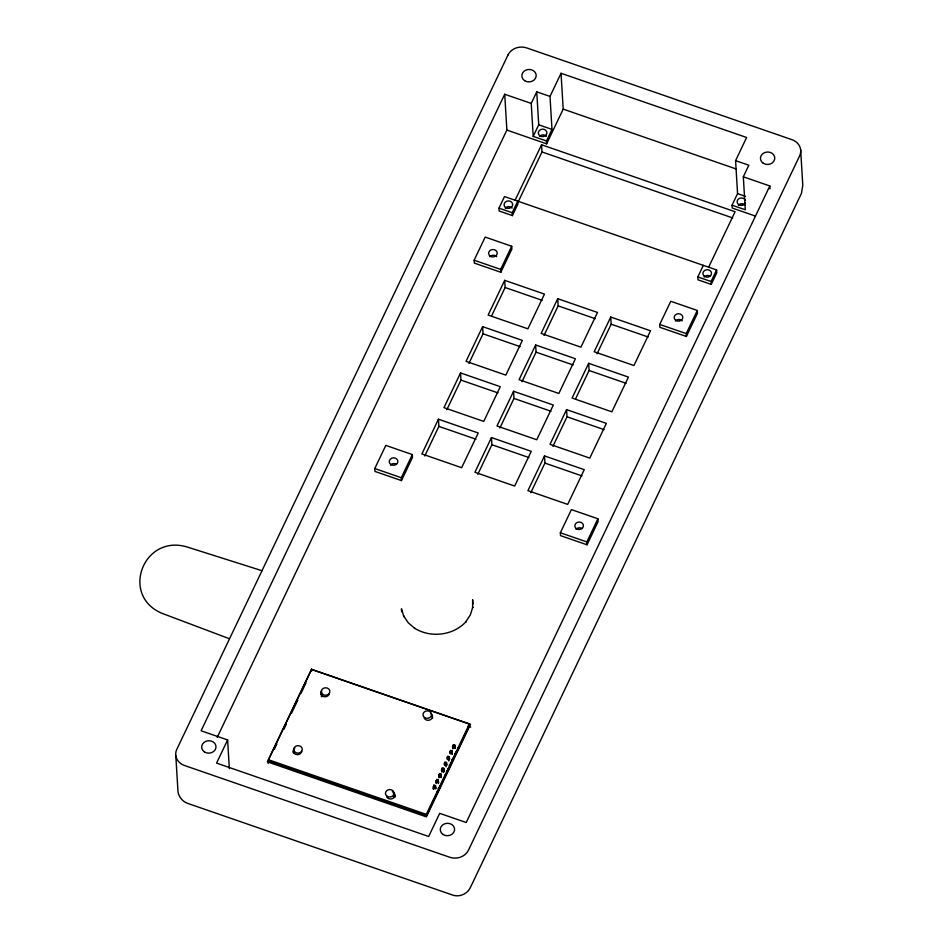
<?xml version="1.0" encoding="UTF-8"?>
<svg xmlns="http://www.w3.org/2000/svg" width="943" height="943" viewBox="0 0 943 943"><rect width="100%" height="100%" fill="white"/><g stroke="black" fill="none" stroke-linecap="round" stroke-linejoin="round"><path stroke-width="1.41" d="M504.717 94.241L506.874 130.075L546.634 143.843L546.469 140.967L533.208 136.381L531.227 103.412L504.717 94.241L201.095 730.778L227.617 739.949L229.338 768.628M217.196 737.391L506.874 130.075M227.617 739.949L216.572 763.099L428.664 836.488L439.697 813.337L466.219 822.508L769.83 185.971L743.32 176.801L748.836 165.225L735.587 160.64L746.62 137.489L561.038 73.271L550.005 96.422L551.985 129.403L546.469 140.967M531.227 103.412L536.744 91.836L550.005 96.422M374.772 468.541L385.817 445.402L412.327 454.573L412.504 457.438L401.459 480.588L374.949 471.417L374.772 468.541L401.294 477.724L401.459 480.588M474.14 260.221L485.185 237.07L511.695 246.253L511.872 249.117L500.827 272.268L474.317 263.085L474.14 260.221L500.65 269.392L500.827 272.268M512.414 215.593L512.238 212.729L517.754 201.154L517.931 204.018L512.414 215.593L499.153 211.008L498.988 208.144L504.505 196.568L716.597 269.957L716.763 272.822L711.246 284.397L697.997 279.812L697.82 276.936L703.337 265.372M533.208 136.381L538.724 124.818L536.744 91.836M515.055 200.329L541.553 144.774L735.092 211.739L708.594 267.293M518.013 202.215L541.989 151.953L541.553 144.774M546.634 143.843L563.195 109.117L561.038 73.271M401.294 477.724L412.327 454.573M500.65 269.392L511.695 246.253M268.555 759.775L311.614 669.506L469.355 724.083L469.449 725.521L426.389 815.789L268.649 761.213L268.555 759.775L426.295 814.351L426.389 815.789M274.342 749.261L276.877 743.956M283.843 729.352L286.377 724.035M291.434 713.415L297.776 700.142M300.935 693.506L306.004 682.885M268.118 763.37L269.38 760.718M438.448 419.222L421.886 453.948L461.657 467.704L478.219 432.99L438.448 419.222L438.884 426.389L424.774 455.976M460.538 372.933L443.976 407.647L483.735 421.415L500.297 386.689L460.538 372.933L460.962 380.1L446.852 409.675M482.616 326.632L466.054 361.358L505.825 375.114L522.375 340.399L482.616 326.632L483.04 333.81L468.942 363.385M504.694 280.342L488.132 315.068L527.903 328.824L544.465 294.098L504.694 280.342L505.13 287.509L491.633 315.799M491.468 437.576L474.918 472.29L514.678 486.058L531.239 451.332L491.468 437.576L491.904 444.742L477.795 474.317M513.558 391.274L496.996 426L536.756 439.756L553.317 405.042L513.558 391.274L513.982 398.441L499.884 428.028M535.636 344.985L519.074 379.699L558.845 393.467L575.407 358.741L535.636 344.985L536.072 352.152L521.962 381.726M557.714 298.695L541.152 333.409L580.923 347.165L597.485 312.451L557.714 298.695L558.15 305.862L544.04 335.437M544.5 455.917L527.939 490.643L567.698 504.399L584.259 469.673L544.5 455.917L544.924 463.084L530.815 492.659M566.578 409.627L550.017 444.342L589.788 458.109L606.349 423.383L566.578 409.627L567.014 416.794L552.904 446.369M588.656 363.326L572.095 398.052L611.866 411.808L628.427 377.094L588.656 363.326L589.092 370.493L575.595 398.795M610.746 317.037L594.184 351.751L633.944 365.519L650.505 330.793L610.746 317.037L611.17 324.203L597.06 353.778M433.426 789.374L433.921 785.118L435.513 785.66L435.678 788.537M436.185 783.586L436.68 779.331L438.271 779.873L438.436 782.749M438.943 777.798L439.438 773.543L441.029 774.097L441.206 776.961M441.713 772.011L442.196 767.755L443.788 768.309L443.964 771.174M452.746 748.86L453.241 744.605L454.832 745.159L454.998 748.023M435.513 785.66L434.841 787.051L433.25 786.509M438.271 779.873L437.611 781.264L436.02 780.721M441.029 774.097L440.369 775.476L438.778 774.934M443.304 772.565L443.788 768.309M445.886 763.913L446.546 762.522L444.955 761.968L444.294 763.359L445.886 763.913L446.063 766.777M448.644 758.125L449.304 756.734L447.713 756.18L447.053 757.571L448.644 758.125L448.821 760.989M452.074 750.946L451.402 752.337L449.811 751.783L450.483 750.392L452.074 750.946L452.239 753.811M454.832 745.159L454.172 746.55L452.581 745.996M560.354 532.76L571.399 509.609L597.909 518.78L598.086 521.656L587.041 544.795L560.531 535.624L560.354 532.76L586.864 541.93L587.041 544.795M659.723 324.439L670.768 301.288L697.278 310.459L697.443 313.324L686.41 336.474L659.9 327.304L659.723 324.439L686.233 333.61L686.41 336.474M426.295 814.351L469.355 724.083M755.532 216.124L732.216 208.049L732.051 205.185L737.567 193.61L735.587 160.64M586.864 541.93L597.909 518.78M686.233 333.61L697.278 310.459M711.246 284.397L711.081 281.521L716.597 269.957M262.107 570.751L188.117 547.305C143.584 532.807 119.608 595.611 162.019 613.327L229.479 638.753M563.195 109.117L736.318 169.021M538.724 124.818L551.985 129.403M737.567 193.61L745.524 196.368M732.051 205.185L745.3 209.77L743.32 176.801M541.989 151.953L732.735 217.951M498.988 208.144L512.238 212.729M697.82 276.936L711.081 281.521M505.13 287.509L542.154 300.322M558.15 305.862L595.174 318.663M611.17 324.203L648.195 337.016M483.04 333.81L520.064 346.611M536.072 352.152L573.096 364.965M589.092 370.493L626.117 383.306M460.962 380.1L497.987 392.913M513.982 398.441L551.007 411.254M567.014 416.794L604.039 429.607M438.884 426.389L475.909 439.202M491.904 444.742L528.929 457.555M544.924 463.084L581.949 475.897M467.952 726.181L470.722 727.136M441.536 769.146L443.127 769.688M457.591 747.764L458.215 749.06L458.133 747.622M452.074 759.339L452.699 760.636L452.605 759.198M449.316 765.127L449.929 766.423L449.846 764.985M446.558 770.914L447.171 772.199L447.088 770.773M438.271 788.277L438.896 789.562L438.801 788.136M800.631 149.43L802.788 185.276L801.456 193.374L470.251 887.787C467.091 894.047 459.453 897.382 452.77 895.107L187.645 803.377C182.541 801.585 178.793 796.918 177.979 791.59L175.822 755.744M769.83 185.971L770.007 188.836M472.914 604.109L472.643 599.736L472.632 607.87L472.82 606.962L470.357 614.895L465.63 622.038L466.137 621.543C453.277 635.688 430.491 638.281 414.449 628.132L414.932 628.498L408.272 622.804L403.58 615.791L403.863 616.628L401.447 608.813L401.624 611.759M456.247 751.559L456.341 752.997L454.832 753.551L455.457 754.848L455.363 753.41M453.489 757.347L453.571 758.785M450.73 763.135L450.813 764.561M449.304 756.734L449.481 759.598M447.972 768.922L448.055 770.348M446.546 762.522L446.723 765.386M445.214 774.71L445.296 776.136M439.686 786.285L439.78 787.711M436.927 792.061L437.022 793.499M433.921 785.118L434.086 787.983M311.614 669.506L311.697 670.933M390.485 465.064A4.314 3.737 -3.4 0 1 396.531 464.298M738.369 205.197A4.314 3.737 -3.4 0 1 745.206 205.102M505.307 208.155A4.314 3.737 -3.4 0 1 512.143 208.061M675.436 320.95A4.314 3.737 -3.4 0 1 682.26 320.868M576.067 529.282A4.314 3.737 -3.4 0 1 582.102 528.504M704.138 276.959A4.314 3.737 -3.4 0 1 710.185 276.181M539.526 136.405A4.314 3.737 -3.4 0 1 546.362 136.311M489.853 256.744A4.314 3.737 -3.4 0 1 496.69 256.649M389.53 802.741A4.314 3.737 -3.4 0 1 386.677 801.35M393.526 796.705A4.314 3.737 -3.4 0 1 394.091 797.542M745.406 203.063A4.314 3.737 -3.4 0 1 738.805 204.69A4.314 3.737 -3.4 0 1 738.817 198.761A4.314 3.737 -3.4 0 1 745.418 200.211M393.337 793.7A4.314 3.737 -3.4 0 1 394.976 797.13M321.763 696.794A4.314 3.737 -3.4 0 1 321.198 695.958M320.915 694.048A4.314 3.737 -3.4 0 1 321.775 692.245M431.67 715.678A4.314 3.737 -3.4 0 1 432.519 718.436M293.308 752.891A4.314 3.737 -3.4 0 1 294.169 750.121M435.253 786.615A1.297 1.12 -3.4 0 1 435.253 788.395A1.297 1.12 -3.4 0 1 433.273 787.959A1.297 1.12 -3.4 0 1 434.299 786.415M433.285 788.749A1.297 1.12 -3.4 0 1 434.31 787.853M435.631 788.313A1.297 1.12 -3.4 0 1 435.819 788.713M438.012 780.828A1.297 1.12 -3.4 0 1 438.012 782.607A1.297 1.12 -3.4 0 1 436.031 782.171A1.297 1.12 -3.4 0 1 437.057 780.627M438.389 782.525A1.297 1.12 -3.4 0 1 438.601 783.15M440.782 775.04A1.297 1.12 -3.4 0 1 441.018 776.608A1.297 1.12 -3.4 0 1 439.202 776.843A1.297 1.12 -3.4 0 1 438.966 775.276M441.147 776.737A1.297 1.12 -3.4 0 1 441.348 777.586M443.776 769.464A1.297 1.12 -3.4 0 1 443.623 770.973A1.297 1.12 -3.4 0 1 441.878 770.997A1.297 1.12 -3.4 0 1 441.725 769.488M443.905 770.95A1.297 1.12 -3.4 0 1 444.106 771.798M446.534 763.677A1.297 1.12 -3.4 0 1 445.898 765.433A1.297 1.12 -3.4 0 1 444.212 764.337A1.297 1.12 -3.4 0 1 446.004 763.335M448.444 757.477A1.297 1.12 -3.4 0 1 449.457 758.997A1.297 1.12 -3.4 0 1 447.477 759.48A1.297 1.12 -3.4 0 1 447.489 757.7M451.202 751.689A1.297 1.12 -3.4 0 1 452.227 753.209A1.297 1.12 -3.4 0 1 450.235 753.693A1.297 1.12 -3.4 0 1 450.247 751.925M453.96 745.901A1.297 1.12 -3.4 0 1 454.986 747.422A1.297 1.12 -3.4 0 1 453.005 747.905A1.297 1.12 -3.4 0 1 453.005 746.137M394.044 792.945A4.314 3.737 -3.4 0 1 392.771 798.473A4.314 3.737 -3.4 0 1 386.642 796.752M392.276 791.802A4.314 3.737 -3.4 0 1 393.243 792.273M329.366 693.47A4.314 3.737 -3.4 0 1 323.437 696.512A4.314 3.737 -3.4 0 1 321.681 690.818M430.786 713.568A4.314 3.737 -3.4 0 1 430.774 719.497A4.314 3.737 -3.4 0 1 424.173 718.047M301.76 751.347A4.314 3.737 -3.4 0 1 301.477 752.29M300.911 753.139A4.314 3.737 -3.4 0 1 294.44 753.598A4.314 3.737 -3.4 0 1 294.876 747.988M454.125 747.339A1.297 1.12 -3.4 0 1 455.139 748.212M452.192 753.598A1.297 1.12 -3.4 0 1 452.381 753.999M508.018 54.93L176.801 749.343A14.369 12.448 -3.4 0 0 184.533 765.504L449.658 857.234A14.369 12.448 -3.4 0 0 468.423 850.244L799.64 155.831A14.369 12.448 -3.4 0 0 791.908 139.67L526.795 47.94A14.369 12.448 -3.4 0 0 508.018 54.93M311.485 669.235L267.317 761.826L426.389 816.862L470.545 724.271L311.485 669.235M763.229 163.233A7.179 6.224 -3.4 0 0 774.733 158.954A7.179 6.224 -3.4 0 0 764.879 152.518A7.179 6.224 -3.4 0 0 763.229 163.233M443.057 834.496A7.179 6.224 -3.4 0 0 454.55 830.217A7.179 6.224 -3.4 0 0 444.707 823.781A7.179 6.224 -3.4 0 0 443.057 834.496M204.454 751.936A7.179 6.224 -3.4 0 0 215.947 747.658A7.179 6.224 -3.4 0 0 206.104 741.222A7.179 6.224 -3.4 0 0 204.454 751.936M524.626 80.674A7.179 6.224 -3.4 0 0 536.131 76.395A7.179 6.224 -3.4 0 0 526.277 69.959A7.179 6.224 -3.4 0 0 524.626 80.674M675.872 320.443A4.314 3.737 -3.4 0 0 682.767 317.874A4.314 3.737 -3.4 0 0 676.862 314.019A4.314 3.737 -3.4 0 0 675.872 320.443M424.668 717.588A4.314 3.737 -3.4 0 0 431.564 715.018A4.314 3.737 -3.4 0 0 425.658 711.163A4.314 3.737 -3.4 0 0 424.668 717.588M295.336 752.384A4.314 3.737 -3.4 0 0 302.231 749.826A4.314 3.737 -3.4 0 0 296.326 745.96A4.314 3.737 -3.4 0 0 295.336 752.384M390.921 464.557A4.314 3.737 -3.4 0 0 397.828 461.987A4.314 3.737 -3.4 0 0 391.911 458.133A4.314 3.737 -3.4 0 0 390.921 464.557M505.743 207.649A4.314 3.737 -3.4 0 0 512.638 205.079A4.314 3.737 -3.4 0 0 506.733 201.224A4.314 3.737 -3.4 0 0 505.743 207.649M539.974 135.886A4.314 3.737 -3.4 0 0 546.869 133.328A4.314 3.737 -3.4 0 0 540.952 129.462A4.314 3.737 -3.4 0 0 539.974 135.886M490.289 256.237A4.314 3.737 -3.4 0 0 497.185 253.667A4.314 3.737 -3.4 0 0 491.279 249.812A4.314 3.737 -3.4 0 0 490.289 256.237M322.93 694.519A4.314 3.737 -3.4 0 0 329.838 691.95A4.314 3.737 -3.4 0 0 323.921 688.095A4.314 3.737 -3.4 0 0 322.93 694.519M387.125 796.293A4.314 3.737 -3.4 0 0 394.033 793.723A4.314 3.737 -3.4 0 0 388.115 789.857A4.314 3.737 -3.4 0 0 387.125 796.293M576.503 528.764A4.314 3.737 -3.4 0 0 583.399 526.206A4.314 3.737 -3.4 0 0 577.493 522.339A4.314 3.737 -3.4 0 0 576.503 528.764M704.574 276.44A4.314 3.737 -3.4 0 0 711.482 273.883A4.314 3.737 -3.4 0 0 705.564 270.016A4.314 3.737 -3.4 0 0 704.574 276.44"/></g></svg>
